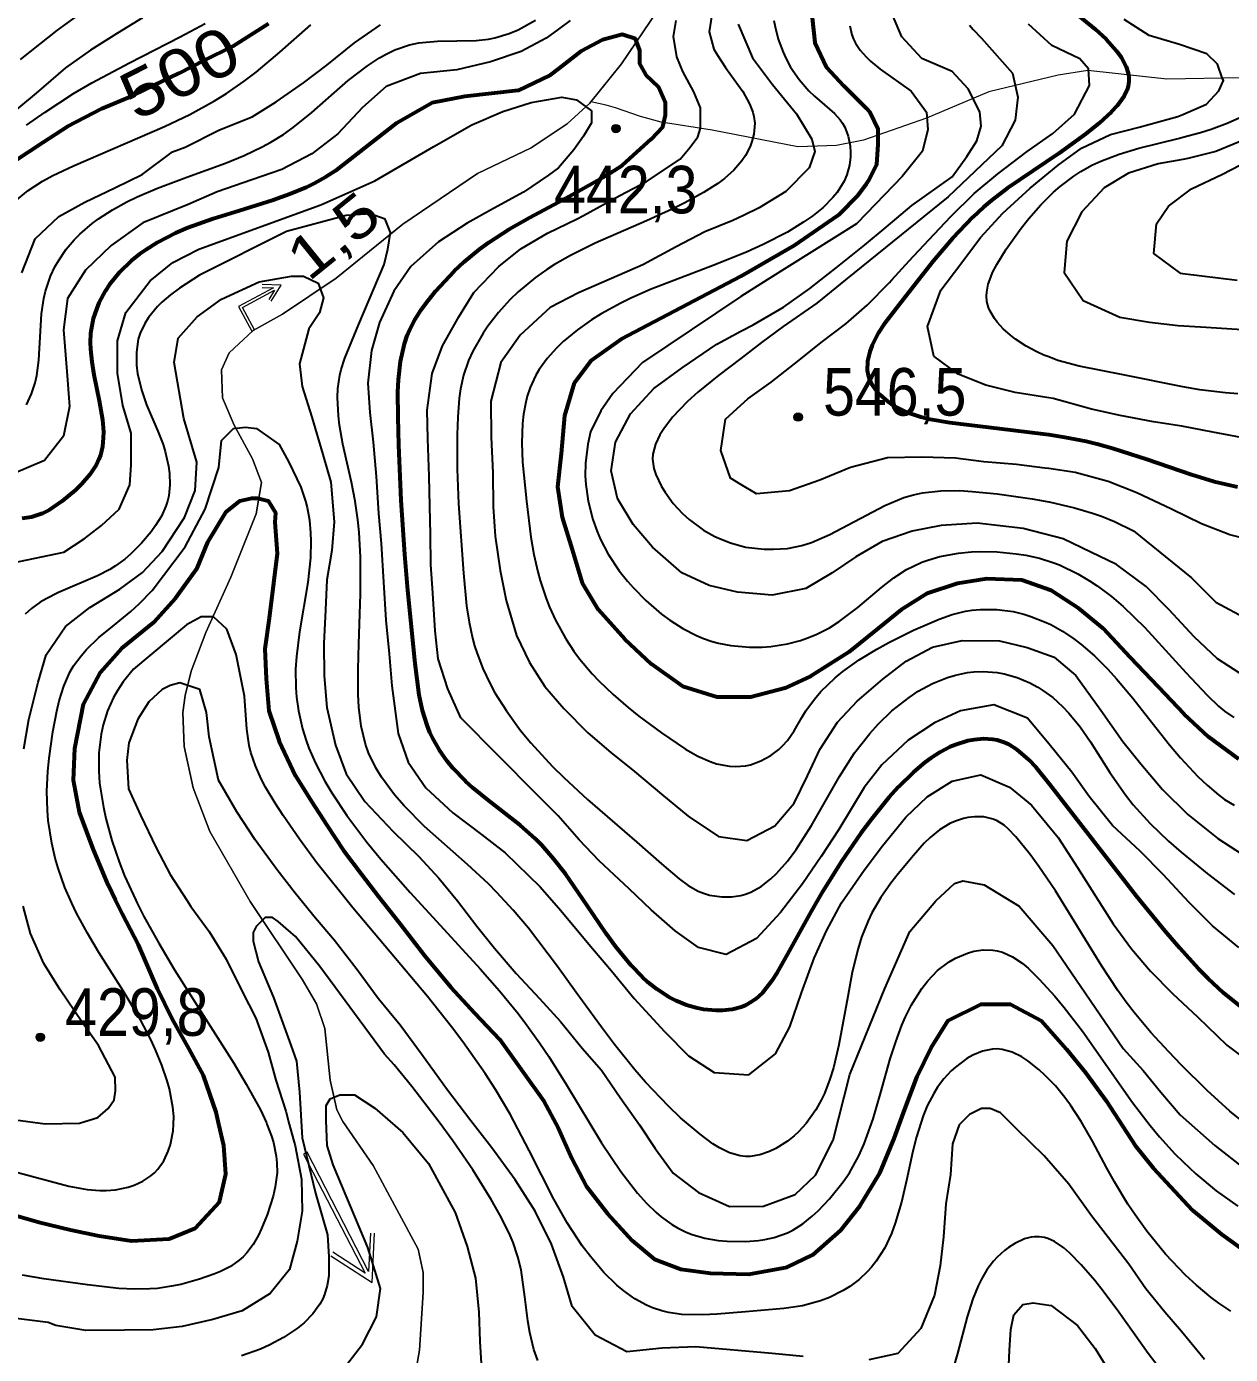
# Model space of a CAD drawing. Header units: metres. Extents: x 545098 to 555652, y 1854398 to 1862642.
# Drawn here: x 551041.6 to 551471.7, y 1858474.4 to 1858948.8 of the extents above; entities that cross this region are included whole.
import ezdxf
from ezdxf.enums import TextEntityAlignment as Align

# ---------------------------------------------------------------- set-up
doc = ezdxf.new("R2010")
doc.units = ezdxf.units.M
doc.header["$LTSCALE"] = 6.8
for name, color, linetype, lineweight in [('1', 7, 'Continuous', 25), ('2', 7, 'Continuous', 53), ('34', 7, 'Continuous', 13), ('35', 7, 'Continuous', 13), ('5', 7, 'Continuous', 13), ('51', 7, 'Continuous', 13)]:
    doc.layers.add(name, color=color, linetype=linetype, lineweight=lineweight)
doc.layers.add('4', color=7, linetype='Continuous')

msp = doc.modelspace()

# ---------------------------------------------------------------- hatches: boundary and pattern name
at = {"layer": '5'}
for points in [[(551253.64, 1858912.35, 1), (551250.64, 1858912.35, 1)], [(551318.76, 1858809.29, 1), (551315.76, 1858809.29, 1)], [(551047.98, 1858587.69, 1), (551044.98, 1858587.69, 1)]]:
    msp.add_hatch(color=256, dxfattribs=at).paths.add_polyline_path(points)

# ---------------------------------------------------------------- linework, layer by layer
at = {"layer": '1'}
for points in [[(551039.42, 1858937.03), (551052.61, 1858947.55), (551061.66, 1858954.12)], [(551337.81, 1858759.32), (551329.37, 1858753.66), (551319.97, 1858747.99), (551308.01, 1858745.66), (551295.63, 1858746.71), (551285.44, 1858749.11), (551275.75, 1858753.62), (551265.16, 1858762.84), (551258.26, 1858770.91), (551252.7, 1858780.22), (551250.42, 1858790.04), (551251.95, 1858800.33), (551257.36, 1858810.46), (551265.71, 1858819.44), (551275.76, 1858826.91), (551288.26, 1858835.33), (551296.76, 1858839.92), (551301.16, 1858842.29), (551311.99, 1858848.56), (551321.38, 1858855.2), (551325.31, 1858858.29), (551330.79, 1858862.59), (551340.96, 1858870.72), (551348.66, 1858877.15), (551357.92, 1858884.85), (551372.31, 1858895.09), (551377.47, 1858902.32), (551381.08, 1858908), (551382.63, 1858913.16), (551382.11, 1858918.33), (551377.98, 1858926.59), (551372.31, 1858932.79), (551361.47, 1858937.43), (551354.24, 1858945.18), (551351.15, 1858952.41)], [(551286.36, 1858952.97), (551285.41, 1858946.94), (551287.18, 1858940.78), (551288.4, 1858938.53), (551291.29, 1858934.16), (551297.46, 1858925.6), (551299.93, 1858921.22), (551301.07, 1858918.2), (551301.45, 1858916.65), (551301.72, 1858914.26), (551301.71, 1858912.97), (551301.39, 1858910.34), (551300.7, 1858907.71), (551300.06, 1858906), (551298.41, 1858902.74), (551297.16, 1858900.85), (551294.26, 1858897.46), (551290.92, 1858894.48), (551288.51, 1858892.69), (551283.41, 1858889.46), (551276.75, 1858885.81), (551272.23, 1858883.58), (551267.3, 1858881.35)], [(551083.04, 1858951.91), (551074.04, 1858946.5), (551064.47, 1858940.38), (551055.48, 1858934), (551044.99, 1858924.97), (551034.56, 1858916.27)], [(551037.49, 1858886.44), (551042.17, 1858890.29), (551047.32, 1858893.59), (551050.94, 1858895.55), (551058.41, 1858899.1), (551090.92, 1858913.05), (551099.94, 1858917.39), (551108.75, 1858922.23), (551113.06, 1858924.89), (551119.39, 1858929.26), (551123.68, 1858932.57), (551132.08, 1858939.68), (551143.14, 1858949.4)], [(551039.88, 1858860.83), (551044.61, 1858873.02), (551053.1, 1858880.94), (551062.46, 1858886.07), (551073.12, 1858891.15), (551082.84, 1858896), (551093.67, 1858904), (551098.29, 1858905.75), (551110.54, 1858911.88), (551122.22, 1858916.54), (551130.8, 1858921.89), (551140.5, 1858928.68), (551148.86, 1858934.97), (551158.73, 1858942.96), (551168.03, 1858949.48)], [(551041.53, 1858913.54), (551048.18, 1858918.26), (551058.41, 1858924.85), (551064.93, 1858928.64), (551078.32, 1858935.79), (551096.43, 1858945.09), (551105.38, 1858949.95)], [(551041.54, 1858813.61), (551043.41, 1858817.58), (551044.64, 1858821.51), (551045.23, 1858824.18), (551045.96, 1858829.61), (551046.95, 1858846.16), (551047.72, 1858851.59), (551048.33, 1858854.26), (551050.14, 1858859.57), (551051.74, 1858862.96), (551052.96, 1858865.14), (551055.76, 1858869.26), (551058.56, 1858872.59), (551060.58, 1858874.65), (551064.97, 1858878.43), (551067.32, 1858880.16), (551072.26, 1858883.34), (551077.47, 1858886.19), (551081.06, 1858887.92), (551088.41, 1858891.08), (551098.85, 1858895), (551112.63, 1858900.03), (551119.31, 1858902.76), (551125.76, 1858905.81), (551128.89, 1858907.5), (551133.41, 1858910.28), (551136.86, 1858912.72), (551143.48, 1858918.08), (551156.5, 1858929.49), (551163.41, 1858934.83), (551167.64, 1858937.59), (551169.82, 1858938.83), (551173.19, 1858940.47), (551178.41, 1858942.29), (551181.7, 1858942.97), (551188.43, 1858943.55), (551202.16, 1858943.84), (551206.68, 1858944.33), (551208.91, 1858944.76), (551213.97, 1858946.29), (551217.24, 1858947.67), (551223.41, 1858951.04)], [(551474.72, 1858619.72), (551465.28, 1858627.47), (551456.81, 1858636), (551447.77, 1858645.74), (551439.42, 1858654.16), (551429.58, 1858663.38), (551421.21, 1858673.74), (551414.98, 1858682.43), (551407.38, 1858691.81), (551399.18, 1858701.65), (551387.21, 1858706.41), (551375.22, 1858704.29), (551365.96, 1858700.03), (551356.52, 1858693.82), (551347.18, 1858685.04), (551340.86, 1858676.95), (551331.76, 1858661.86), (551325.42, 1858652.27), (551318.77, 1858642.53), (551310.91, 1858632.21), (551302.37, 1858622.99), (551291.58, 1858617.26), (551281.7, 1858619.8), (551273.34, 1858625.76), (551264.79, 1858633.2), (551256.88, 1858640.71), (551246.19, 1858650.78), (551239.03, 1858658.28), (551231.53, 1858666.82), (551223.69, 1858674.66), (551196.69, 1858701.86), (551192.1, 1858712.15), (551188.62, 1858722.9), (551187.61, 1858732.87), (551186.69, 1858746.41), (551186.08, 1858756.65), (551185.95, 1858767.27), (551185.67, 1858777.45), (551185.42, 1858788.16), (551184.96, 1858801.54), (551184.67, 1858811.71), (551186.49, 1858824.83), (551190.21, 1858834.75), (551196.03, 1858845.14), (551201.41, 1858853.75), (551210.37, 1858863.02), (551218.19, 1858869.36), (551227.71, 1858874.94), (551238.25, 1858880.11), (551240.53, 1858881.35), (551253.56, 1858888.44), (551263.04, 1858893.48), (551275.14, 1858901.4), (551278.68, 1858905.73), (551281.44, 1858909.41), (551282.34, 1858912.49), (551282.34, 1858919.71), (551279.94, 1858925.48), (551276.09, 1858932.69), (551273.93, 1858938), (551272.73, 1858945.2), (551273.69, 1858950.97)], [(551235.76, 1858950.94), (551231.64, 1858947.9), (551227.19, 1858944.62), (551218.32, 1858939.87), (551207.39, 1858936.16), (551195.26, 1858933.38)], [(551335.68, 1858949.05), (551336.46, 1858945.8), (551337.06, 1858944.26), (551337.74, 1858942.89), (551339.46, 1858940.33), (551341.56, 1858937.95), (551341.64, 1858937.87), (551343.14, 1858936.46), (551346.59, 1858933.64), (551357.59, 1858925.73), (551363.1, 1858918.26), (551363.58, 1858912.01), (551361.65, 1858904.31), (551354.44, 1858895.18), (551341.64, 1858881.99), (551338.1, 1858878.34), (551306.18, 1858858.29), (551296.76, 1858852.37), (551261.66, 1858828.8), (551251.09, 1858817.73), (551246.76, 1858811.48), (551243.07, 1858803.96), (551242.06, 1858799.56), (551241.27, 1858792.81)], [(551438.25, 1858782.25), (551427.99, 1858786.25), (551416.21, 1858789.52), (551406.76, 1858790.88), (551405.39, 1858791.08), (551395.26, 1858792.3), (551383.65, 1858793.34), (551373.52, 1858794.56), (551361.44, 1858795.01), (551349.14, 1858794.67), (551335.93, 1858791.22), (551324.99, 1858786.76), (551314.19, 1858782.96), (551302.41, 1858781.84), (551296.76, 1858785.21), (551293.03, 1858787.44), (551289.66, 1858797.33), (551291.3, 1858808.48), (551296.76, 1858813.48), (551299.3, 1858815.8), (551307.59, 1858821.76), (551317.56, 1858829.64), (551325.49, 1858835.88), (551334.33, 1858842.55), (551341.87, 1858849.27), (551349.9, 1858857.35), (551350.75, 1858858.29), (551356.89, 1858865.08), (551363.9, 1858872.6), (551371.78, 1858880.97), (551380.11, 1858889.19), (551388.59, 1858896.14), (551399.08, 1858904.19), (551408.28, 1858910.59), (551416.01, 1858917.55), (551421.3, 1858927.75), (551421.01, 1858933.74), (551417.87, 1858937.31), (551407.84, 1858942.09), (551399.6, 1858949.66)], [(551295.87, 1858949.64), (551300.92, 1858937.58)], [(551308.62, 1858951.02), (551309.01, 1858948.75), (551310.16, 1858944.26), (551311.85, 1858939.67), (551312.85, 1858937.47), (551314.56, 1858934.29), (551317.57, 1858929.84), (551321.11, 1858925.79), (551323.07, 1858923.92), (551330.21, 1858917.8), (551332.25, 1858915.51), (551333.13, 1858914.26), (551333.95, 1858912.8), (551335.17, 1858909.6), (551335.84, 1858906.19), (551335.99, 1858903.85)], [(551479.28, 1858801.26), (551465.43, 1858803.85), (551454.33, 1858806.02), (551444.26, 1858807.57), (551432.28, 1858809.85), (551422.02, 1858812.13), (551408.35, 1858815.92), (551406.76, 1858816.18), (551394.77, 1858818.11), (551384.36, 1858820.7), (551374.43, 1858824.63), (551365.69, 1858831.06), (551363.43, 1858841.62), (551368.26, 1858854.67), (551375.37, 1858864.03), (551382.37, 1858873.48), (551390.43, 1858882.09), (551400.16, 1858891.12), (551410.2, 1858899.34), (551418.49, 1858905.3), (551428.83, 1858910.22), (551439.13, 1858912.88), (551452.94, 1858916.62), (551454.72, 1858917.4), (551463.12, 1858921.1), (551467.55, 1858925.8), (551469.16, 1858929.57), (551468.81, 1858930.16), (551467.02, 1858935.32), (551463.31, 1858939.03), (551453.53, 1858942.35), (551442.71, 1858945.63), (551433.75, 1858951.29)], [(551378.49, 1858949.34), (551379.8, 1858947.7), (551382.73, 1858944.69), (551393.86, 1858932.21), (551395.78, 1858923.55), (551394.82, 1858915.38), (551390.02, 1858906.24), (551370.79, 1858887.96)], [(551195.26, 1858933.38), (551182.32, 1858932), (551170.1, 1858927.38), (551161.57, 1858919.88), (551152.85, 1858910.42), (551143.51, 1858903.36), (551132.81, 1858897.75), (551122.08, 1858894.06), (551109.72, 1858889.74), (551099.31, 1858885.24), (551083.14, 1858878.73), (551071.78, 1858870.56), (551062.65, 1858861.81), (551056.27, 1858851.67), (551054.75, 1858840.42), (551055.95, 1858825.52), (551056.94, 1858813.07), (551054.81, 1858802.49), (551048.03, 1858793.81), (551036.8, 1858788.99)], [(551300.92, 1858937.58), (551308.1, 1858928.15), (551316.71, 1858917.6), (551322.11, 1858908.6), (551323.2, 1858904.12), (551321.22, 1858898.38), (551312.82, 1858889.83), (551303.32, 1858884.04), (551297.68, 1858881.35), (551293.88, 1858879.54), (551283.97, 1858875.42), (551273.66, 1858870.07), (551261.77, 1858863.66), (551250.55, 1858858.84), (551238.83, 1858853.63), (551228.62, 1858848.4), (551217.9, 1858838.59), (551211.04, 1858828.82), (551207.48, 1858814.95), (551207.57, 1858802.07), (551208.16, 1858789.35), (551208.26, 1858777.22), (551209.02, 1858766.68), (551210.75, 1858754.42), (551212.92, 1858743.73), (551216.6, 1858731.29), (551221.24, 1858721.54), (551226.81, 1858712.98), (551233.48, 1858705.1), (551242.06, 1858696.49), (551250.34, 1858689.45), (551258.81, 1858682.64), (551268.4, 1858674.58), (551277.97, 1858666.73), (551288.75, 1858659.47), (551298.92, 1858658.03), (551308.92, 1858663.24), (551315.77, 1858671.28), (551320.58, 1858681.12), (551325.01, 1858690.48), (551331.33, 1858700.28), (551338.35, 1858707.81), (551347.5, 1858715.6), (551355.83, 1858722.1), (551365.22, 1858727.02), (551375.89, 1858729.41), (551389.22, 1858729.33), (551399.07, 1858727), (551408.75, 1858723.46), (551416.44, 1858716.89), (551425.37, 1858704.55), (551433.3, 1858693.39), (551439.66, 1858685.36), (551447.45, 1858676.22), (551456.51, 1858667.23), (551467.24, 1858658.66), (551476, 1858652.97)], [(551166, 1858893.72), (551187.08, 1858905.95), (551200.63, 1858913.74), (551211.76, 1858918.44), (551221.9, 1858921.63), (551232.83, 1858923.56), (551238.12, 1858922.59), (551243.4, 1858918.74), (551243.4, 1858914.42), (551240.52, 1858909.61), (551237.15, 1858904.8), (551231.64, 1858898.27), (551228.06, 1858895.67), (551219.08, 1858889.58), (551208.4, 1858883.75), (551198.95, 1858878.5), (551188.8, 1858871.88), (551178.82, 1858863.02), (551172.8, 1858854.32), (551167.64, 1858843.05), (551164.79, 1858833.03), (551163.53, 1858821.37), (551164.18, 1858810.92), (551165.48, 1858800.33), (551166.45, 1858788.1), (551167.34, 1858774.77), (551168.22, 1858764.13), (551169.07, 1858750.27), (551169.98, 1858736.73), (551171.14, 1858724.73), (551172.12, 1858713.25), (551174.33, 1858696.21), (551177.96, 1858685.92), (551184.24, 1858676.8), (551193.94, 1858667.89), (551204.14, 1858660.12), (551212.58, 1858653.53), (551225.14, 1858641.43), (551232.52, 1858632.99), (551242.48, 1858621), (551250.54, 1858611.46), (551258.64, 1858601.5), (551269.55, 1858589.73), (551278.13, 1858581.11), (551287.25, 1858575.14), (551299.6, 1858574.3), (551309.22, 1858581.72), (551314.27, 1858591.37), (551318.46, 1858603.6), (551322.95, 1858615.97), (551327.33, 1858625.75), (551332.78, 1858635.67), (551340.79, 1858647.4), (551347.35, 1858656.05), (551355.76, 1858666.33), (551363.35, 1858673.61), (551372.33, 1858679.23), (551382.48, 1858681.44), (551392.81, 1858677.02), (551400.59, 1858670.56), (551410.17, 1858659.06), (551417.08, 1858648.31), (551423.61, 1858638.04), (551429.76, 1858628.27), (551436.35, 1858619.3), (551443.13, 1858611.32), (551451, 1858603.27), (551460.1, 1858594.82), (551470.35, 1858584.91), (551483.14, 1858575.31)], [(551474.34, 1858817.63), (551469.88, 1858817.88), (551460.8, 1858818.99), (551454.68, 1858820.05), (551433.41, 1858824.38), (551417.66, 1858827.43), (551410.01, 1858829.55), (551406.76, 1858830.78), (551404.98, 1858831.45), (551402.49, 1858832.6), (551398.76, 1858834.61), (551394.93, 1858837.11), (551393.1, 1858838.5), (551390.55, 1858840.76), (551388.32, 1858843.18), (551387.36, 1858844.45), (551385.82, 1858847.1), (551385.26, 1858848.47), (551384.72, 1858850.57), (551384.57, 1858852.59), (551384.64, 1858853.95), (551385.17, 1858856.72), (551385.76, 1858858.29), (551386.74, 1858860.93), (551388.18, 1858863.74), (551391.6, 1858869.26), (551396.9, 1858876.74), (551399.68, 1858880.23), (551403.99, 1858885.15), (551408.52, 1858889.61), (551410.86, 1858891.67), (551415.73, 1858895.39), (551418.26, 1858897.05), (551422.18, 1858899.26), (551425.37, 1858900.77), (551432, 1858903.27), (551438.94, 1858905.3), (551453.49, 1858908.89), (551454.72, 1858909.23), (551460.99, 1858910.95), (551464.77, 1858912.15), (551470.47, 1858914.26), (551475.07, 1858916.31)], [(551478.65, 1858909.16), (551466.5, 1858904.12), (551456.51, 1858901.61), (551454.72, 1858901.3), (551445.89, 1858899.76), (551435.25, 1858896.41), (551426.56, 1858891.15)], [(551474.13, 1858858.12), (551454.72, 1858860.44), (551453.94, 1858860.53), (551444.32, 1858867.74), (551445.28, 1858878.32), (551449.61, 1858884.58), (551457.78, 1858890.83), (551468.84, 1858896.12), (551493.41, 1858908.84)], [(551335.99, 1858903.85), (551335.95, 1858902.3), (551335.58, 1858899.26), (551334.61, 1858895.8), (551333.66, 1858893.62), (551331.16, 1858889.57), (551329.64, 1858887.68), (551326.15, 1858884.16), (551322.66, 1858881.35), (551322.18, 1858880.96), (551319.34, 1858878.99), (551313.41, 1858875.39), (551304.78, 1858870.93), (551299, 1858868.3), (551287.45, 1858863.63), (551264.75, 1858854.94), (551257.44, 1858851.73), (551253.85, 1858849.99), (551246.84, 1858846.14), (551243.42, 1858843.99), (551238.41, 1858840.46), (551233.3, 1858836.23), (551230.9, 1858833.93), (551227.6, 1858830.26), (551224.74, 1858826.33), (551223.52, 1858824.26), (551221.49, 1858819.82), (551220.47, 1858816.73), (551219.93, 1858814.61), (551219.13, 1858810.27), (551218.76, 1858806.94), (551218.51, 1858800.12), (551218.78, 1858793.16), (551220.15, 1858779.26), (551221.78, 1858766.4), (551222.84, 1858760.14), (551224.2, 1858753.95), (551225.04, 1858750.88), (551227.18, 1858744.46), (551228.43, 1858741.31), (551230.54, 1858736.67), (551234.2, 1858730.04), (551237.09, 1858725.67), (551239.17, 1858722.89), (551243.65, 1858717.58), (551246.04, 1858715.05), (551251.12, 1858710.17), (551256.57, 1858705.49), (551260.38, 1858702.45), (551268.41, 1858696.45), (551276.97, 1858690.64), (551281.39, 1858688.16), (551285.87, 1858686.17), (551288.13, 1858685.42), (551292.69, 1858684.5), (551294.97, 1858684.37), (551298.41, 1858684.66), (551300.28, 1858685.08), (551303.95, 1858686.43), (551307.45, 1858688.39), (551310.3, 1858690.56), (551311.62, 1858691.78), (551313.41, 1858693.75), (551315.82, 1858697.15), (551318.61, 1858701.91), (551320.02, 1858704.26), (551323.07, 1858708.54), (551325.36, 1858711.2), (551330.43, 1858716.11), (551333.19, 1858718.38), (551339.07, 1858722.57), (551345.32, 1858726.37), (551349.63, 1858728.73), (551358.41, 1858733.09), (551367.62, 1858737.12), (551372.29, 1858738.73), (551377.04, 1858739.91), (551379.46, 1858740.3), (551382.34, 1858740.58), (551388.19, 1858740.54), (551394.04, 1858739.75), (551397.89, 1858738.84), (551400.41, 1858738.06), (551405.31, 1858736.15), (551407.49, 1858735.11), (551411.7, 1858732.74), (551415.69, 1858730.06), (551418.24, 1858728.12), (551423.09, 1858723.94), (551427.91, 1858719.15), (551430.96, 1858715.81), (551436.79, 1858708.88), (551442.42, 1858701.74), (551449.96, 1858692.22), (551453.87, 1858687.57), (551460.09, 1858680.88), (551463.41, 1858677.71), (551467.47, 1858674.25), (551469.61, 1858672.67), (551472.97, 1858670.57)], [(551036.68, 1858757.18), (551054.95, 1858760.97), (551062.16, 1858765.78), (551068.41, 1858770.59), (551074.67, 1858776.36), (551078.51, 1858785.02), (551078.99, 1858792.24), (551079.01, 1858803.55), (551075.97, 1858813.38), (551074.11, 1858824.97), (551074.09, 1858836.47), (551077.03, 1858846.61), (551085.73, 1858858), (551093.85, 1858864.48), (551103.15, 1858869.28), (551146.77, 1858885.06), (551166, 1858893.72)], [(551426.56, 1858891.15), (551418.59, 1858882.66), (551413.23, 1858872.12), (551412.35, 1858860.96), (551419.06, 1858850.95), (551432.14, 1858844.94), (551442.78, 1858843.13), (551453, 1858842.03), (551463.06, 1858841.44), (551475.94, 1858840.56)], [(551370.79, 1858887.96), (551334.2, 1858858.29), (551323.97, 1858849.99), (551311.93, 1858841.61), (551304.16, 1858835.91), (551296.76, 1858830.24), (551288.96, 1858824.26), (551281.37, 1858818.12), (551277.68, 1858814.8), (551272.4, 1858809.26), (551269.21, 1858805.13), (551267.83, 1858802.94), (551266.23, 1858799.54), (551265.35, 1858796.04), (551265.25, 1858794.26), (551265.71, 1858790.96), (551266.39, 1858788.77), (551268.41, 1858784.53), (551269.69, 1858782.4), (551272.59, 1858778.43), (551275.88, 1858774.85), (551278.26, 1858772.69), (551283.41, 1858768.92), (551287.54, 1858766.6), (551289.7, 1858765.61), (551293.06, 1858764.31), (551298.41, 1858762.81), (551305.16, 1858762.14), (551308.5, 1858762.03), (551313.41, 1858762.33), (551318.6, 1858763.38), (551321.99, 1858764.46), (551328.63, 1858767.3), (551348.25, 1858777.72), (551354.97, 1858780.5), (551358.41, 1858781.53), (551361.63, 1858782.23), (551368.21, 1858782.97), (551374.91, 1858783.01), (551379.41, 1858782.74), (551388.41, 1858781.81), (551400.84, 1858780.1), (551406.76, 1858779.05), (551406.96, 1858779.01), (551416.04, 1858776.89), (551422.45, 1858774.95), (551425.61, 1858773.82), (551430.28, 1858771.93), (551437.07, 1858768.6), (551457.78, 1858751.82), (551466.44, 1858743.16), (551477.97, 1858736.91)], [(551155.73, 1858881.27), (551134.48, 1858875.56), (551103.41, 1858859.93), (551096.27, 1858855.33), (551092.96, 1858852.93), (551089.87, 1858850.29), (551088.41, 1858848.84), (551085.17, 1858844.89), (551083.8, 1858842.72), (551082.19, 1858839.26), (551081.51, 1858837.07), (551080.82, 1858832.52), (551080.88, 1858827.85), (551081.27, 1858824.72), (551082.75, 1858818.6), (551084.5, 1858813.7), (551088.53, 1858804.27), (551090.37, 1858799.47), (551091.16, 1858797), (551092.34, 1858791.76), (551092.68, 1858789.09), (551092.79, 1858785.1), (551092.37, 1858781.17), (551091.94, 1858779.26), (551091.35, 1858777.41), (551089.75, 1858773.85), (551087.69, 1858770.48), (551086.12, 1858768.33), (551082.65, 1858764.26), (551078.74, 1858760.33), (551076.68, 1858758.54), (551073.41, 1858756.11), (551071.31, 1858754.8), (551066.9, 1858752.51), (551053.01, 1858746.6), (551048.56, 1858744.36), (551046.43, 1858743.09), (551043.41, 1858740.94), (551041.09, 1858738.89)], [(551463.41, 1858568.7), (551454.08, 1858577.85), (551449.63, 1858582.43), (551443.24, 1858589.39), (551437.25, 1858596.56), (551434.42, 1858600.26), (551431.41, 1858604.45), (551425.71, 1858613.1), (551409.23, 1858639.95), (551403.27, 1858648.74), (551400.09, 1858653.02), (551394.99, 1858659.26), (551392.28, 1858662.17), (551390.82, 1858663.45), (551388.41, 1858665.02), (551386.9, 1858665.67), (551383.64, 1858666.41), (551380.2, 1858666.48), (551377.88, 1858666.19), (551376.36, 1858665.87), (551373.41, 1858664.93), (551371.41, 1858664.03), (551367.72, 1858661.76), (551364.4, 1858659.01), (551362.33, 1858656.98), (551358.41, 1858652.67), (551352.93, 1858646.13), (551350.35, 1858642.77), (551346.76, 1858637.57), (551343.6, 1858632.11), (551342.22, 1858629.26), (551339.92, 1858623.41), (551338.65, 1858619.35), (551336.59, 1858610.94), (551334.95, 1858602.3), (551331.83, 1858585.02), (551329.83, 1858576.72), (551328.59, 1858572.74), (551326.64, 1858567.65), (551325.5, 1858565.21), (551323.57, 1858561.7), (551320.11, 1858556.84), (551317.38, 1858553.89), (551315.87, 1858552.51), (551313.41, 1858550.56), (551309.26, 1858547.96), (551307.04, 1858546.9), (551303.61, 1858545.71), (551300.14, 1858545.13), (551298.41, 1858545.1), (551296.49, 1858545.31), (551292.74, 1858546.39), (551289.11, 1858548.18), (551286.75, 1858549.66), (551282.2, 1858553.04), (551275.26, 1858558.94), (551270.91, 1858563.05), (551262.76, 1858571.61), (551258.93, 1858576.04), (551251.64, 1858585.12), (551247, 1858591.28), (551237.98, 1858603.73), (551231.28, 1858613.02), (551220.9, 1858626.61), (551215.41, 1858633.14), (551209.63, 1858639.42), (551206.61, 1858642.46), (551199.11, 1858649.38), (551183.71, 1858663.03), (551176.45, 1858670.35), (551173.06, 1858674.26), (551168.36, 1858680.62), (551166.33, 1858683.98), (551163.81, 1858689.26), (551162.7, 1858692.4), (551161.14, 1858698.89), (551160.31, 1858705.59), (551160.06, 1858710.13), (551160.04, 1858719.26), (551160.3, 1858728.25), (551160.93, 1858746.01), (551160.94, 1858759.26), (551160.44, 1858768.11), (551160, 1858772.56), (551159.02, 1858779.26), (551157.66, 1858786.05), (551154.62, 1858799.64), (551153.41, 1858806.36), (551152.98, 1858809.69), (551152.65, 1858816.26), (551152.79, 1858819.49), (551153.49, 1858824.26), (551153.99, 1858826.29), (551155.29, 1858830.33), (551160.32, 1858842.47), (551169.36, 1858863.82), (551170.63, 1858869.21), (551171.58, 1858875.24), (551169.68, 1858880), (551164.29, 1858881.9), (551155.73, 1858881.27)], [(551267.3, 1858881.35), (551263.06, 1858879.43), (551244.75, 1858871.43), (551235.9, 1858867.02), (551230.21, 1858863.75), (551227.44, 1858861.98), (551223.41, 1858859.14), (551217.19, 1858853.98), (551214.27, 1858851.16), (551210.15, 1858846.64), (551206.39, 1858841.8), (551204.67, 1858839.26), (551200.97, 1858832.83), (551199.45, 1858829.47), (551197.68, 1858824.26), (551196.64, 1858819.34), (551196.2, 1858816), (551195.71, 1858809.26), (551195.48, 1858803.04), (551195.46, 1858790.63), (551195.9, 1858778.26), (551197.64, 1858753.48), (551198.79, 1858741.79), (551199.66, 1858736), (551200.87, 1858730.3), (551201.64, 1858727.49), (551202.52, 1858724.76), (551204.61, 1858719.39), (551207.09, 1858714.18), (551208.94, 1858710.79), (551213.02, 1858704.26), (551218.1, 1858697.31), (551221.72, 1858692.89), (551229.45, 1858684.48), (551233.51, 1858680.45), (551241.96, 1858672.64), (551259.57, 1858657.41), (551268.41, 1858649.68), (551274.69, 1858644.26), (551278, 1858641.88), (551281.53, 1858639.93), (551283.41, 1858639.16), (551285.56, 1858638.51), (551290.04, 1858637.82), (551293.46, 1858637.85), (551296.8, 1858638.36), (551298.41, 1858638.81), (551300.39, 1858639.56), (551304.08, 1858641.61), (551307.46, 1858644.24), (551309.56, 1858646.24), (551313.41, 1858650.62), (551316.52, 1858654.74), (551322.04, 1858663.31), (551332, 1858680.82), (551337.41, 1858689.26), (551342.88, 1858696.27), (551345.89, 1858699.59), (551350.75, 1858704.26), (551356.87, 1858709.13), (551360.13, 1858711.29), (551365.25, 1858714.09), (551370.63, 1858716.27), (551373.41, 1858717.09), (551377.8, 1858717.97), (551380.02, 1858718.22), (551383.38, 1858718.36), (551388.41, 1858717.99), (551390.81, 1858717.56), (551395.5, 1858716.22), (551400.01, 1858714.3), (551402.87, 1858712.75), (551404.71, 1858711.59), (551408.19, 1858709.04), (551411.75, 1858705.83), (551413.94, 1858703.52), (551417.97, 1858698.56), (551421.65, 1858693.28), (551428.64, 1858682.3), (551434.16, 1858674.26), (551436.97, 1858670.71), (551443.05, 1858664.01), (551449.6, 1858657.77), (551454.14, 1858653.81), (551463.41, 1858646.22), (551473.18, 1858638.71)], [(551064.22, 1858741.22), (551074.91, 1858747.8), (551082.99, 1858753.74), (551090.02, 1858761.27), (551097.97, 1858773.43), (551101.84, 1858783.04), (551102.43, 1858793.11), (551097.81, 1858808.76), (551094.37, 1858828.79), (551095.81, 1858837.45), (551102.54, 1858845.14), (551111.2, 1858851.4), (551124.66, 1858857.65), (551136.19, 1858859.57), (551140.52, 1858859.57), (551145.81, 1858857.17), (551147.73, 1858851.88), (551146.29, 1858846.58), (551142.44, 1858840.81), (551139.08, 1858828.31), (551140.04, 1858820.2), (551143.54, 1858809.24), (551147.44, 1858795.86), (551150.27, 1858785.99), (551151.47, 1858771.85), (551150.7, 1858761.55), (551148.87, 1858751.11), (551148.36, 1858740.41), (551147.8, 1858728.41), (551147.93, 1858716.82), (551148.89, 1858705.55), (551151.95, 1858692.06), (551155.79, 1858681.79), (551162.48, 1858671.97), (551172.62, 1858661.19), (551181.78, 1858652.32), (551188.87, 1858644.49), (551195.56, 1858636.39), (551202.48, 1858627.36), (551208.81, 1858619.54), (551216.48, 1858610.49), (551224.79, 1858601.52), (551232.35, 1858593.32), (551240.07, 1858583.84), (551246.95, 1858575.98), (551253.64, 1858566.17), (551260.54, 1858556.38), (551266.2, 1858547.94), (551272.55, 1858539.16), (551281.68, 1858532.22), (551292.72, 1858527.24), (551304.85, 1858527.34), (551316.16, 1858531.53), (551323.47, 1858538.45), (551329.78, 1858550.94), (551335.67, 1858574.34), (551348.17, 1858605.13), (551357.14, 1858625.45), (551366.44, 1858636.39), (551373.17, 1858642.65), (551376.05, 1858643.61), (551383.75, 1858642.17), (551396.25, 1858634.47), (551408.26, 1858620.52), (551433.42, 1858583.69), (551440.51, 1858575.86), (551446.85, 1858568.04), (551453.76, 1858559.97), (551466.07, 1858549.02), (551474.98, 1858542.06)], [(551072.26, 1858734.48), (551078.8, 1858739.84), (551081.97, 1858742.67), (551086.41, 1858747.28), (551098.22, 1858762.89), (551105.43, 1858776.36), (551110.24, 1858791.27), (551111.2, 1858800.89), (551115.53, 1858805.22), (551119.85, 1858805.7), (551123.7, 1858805.22), (551131.87, 1858799.44), (551135.24, 1858793.19), (551139.53, 1858784.22), (551141.23, 1858779.26), (551141.8, 1858776.98), (551142.63, 1858772.45), (551143.07, 1858767.94), (551143.18, 1858764.96), (551143.01, 1858759.01), (551142.04, 1858750.16), (551139.11, 1858732.54), (551138, 1858723.7), (551137.72, 1858719.26), (551137.78, 1858712.57), (551138.03, 1858709.23), (551138.72, 1858704.26), (551140.18, 1858697.88), (551141.48, 1858693.71), (551142.48, 1858690.97), (551144.77, 1858685.61), (551148.13, 1858679.14), (551150.61, 1858674.97), (551156.03, 1858666.88), (551163.18, 1858657.42), (551168.2, 1858651.3), (551178.65, 1858639.38), (551189.41, 1858627.7), (551203.68, 1858612.16), (551210.57, 1858604.25), (551217.18, 1858596.18), (551220.35, 1858592.05), (551224.89, 1858585.74), (551228.2, 1858580.78), (551234.5, 1858570.64), (551246.99, 1858549.95), (551253.88, 1858539.72), (551259.85, 1858532.01), (551263.1, 1858528.42), (551266.54, 1858525.1), (551268.34, 1858523.58), (551272.13, 1858520.83), (551274.12, 1858519.63), (551277.23, 1858518.08), (551279.41, 1858517.21), (551283.96, 1858515.89), (551288.69, 1858515.07), (551291.91, 1858514.78), (551298.41, 1858514.73), (551303.03, 1858515.1), (551305.3, 1858515.44), (551308.64, 1858516.16), (551313.41, 1858517.84), (551315.3, 1858518.78), (551318.91, 1858521.05), (551322.27, 1858523.73), (551324.4, 1858525.7), (551328.41, 1858529.92), (551333.38, 1858536.05), (551335.57, 1858539.26), (551338.96, 1858545.38), (551340.86, 1858549.64), (551344.04, 1858558.49), (551346.7, 1858567.63), (551350.15, 1858579.96), (551352.1, 1858586.06), (551354.35, 1858592.03), (551355.63, 1858594.96), (551357.78, 1858599.26), (551361.43, 1858605.11), (551363.54, 1858607.83), (551367.09, 1858611.54), (551371.17, 1858614.66), (551373.41, 1858615.97), (551377.72, 1858617.77), (551379.98, 1858618.39), (551383.4, 1858618.91), (551386.77, 1858618.86), (551388.41, 1858618.61), (551390.3, 1858618.09), (551393.89, 1858616.46), (551397.25, 1858614.18), (551399.38, 1858612.39), (551403.41, 1858608.46), (551408.91, 1858602.41), (551412.35, 1858598.27), (551418.8, 1858589.85), (551436.76, 1858564.32), (551443.01, 1858556.13), (551446.31, 1858552.16), (551451.87, 1858546.06)], [(551241.27, 1858792.81), (551241.22, 1858788.27), (551241.39, 1858785.24), (551242.21, 1858779.26), (551243.88, 1858772.63), (551245.41, 1858768.35), (551246.6, 1858765.58), (551249.39, 1858760.24), (551253.32, 1858754.32), (551256.27, 1858750.6), (551258.38, 1858748.22), (551262.86, 1858743.7), (551268.44, 1858738.88), (551271.38, 1858736.68), (551276.01, 1858733.71), (551280.88, 1858731.22), (551283.41, 1858730.18), (551286.58, 1858729.11), (551288.75, 1858728.52), (551293.16, 1858727.64), (551299.91, 1858727.03), (551304.44, 1858727.08), (551307.46, 1858727.32), (551313.41, 1858728.28), (551318.05, 1858729.49), (551320.32, 1858730.24), (551323.64, 1858731.57), (551328.41, 1858733.98), (551331.91, 1858736.19), (551338.53, 1858741.24), (551347.07, 1858748.41), (551351.44, 1858751.78), (551356.02, 1858754.76), (551358.41, 1858756.05), (551361.45, 1858757.42), (551363.55, 1858758.2), (551367.87, 1858759.47), (551374.59, 1858760.69), (551379.18, 1858761.1), (551382.26, 1858761.21), (551388.41, 1858761.09), (551395.2, 1858760.44), (551398.54, 1858759.91), (551403.46, 1858758.81), (551408.26, 1858757.34), (551410.61, 1858756.45), (551417.18, 1858753.32), (551421.38, 1858750.82), (551424.08, 1858749.01), (551429.26, 1858745.11), (551433.39, 1858741.59), (551441.11, 1858734.09), (551455.77, 1858718.01), (551463.41, 1858709.88), (551467.45, 1858706), (551469.57, 1858704.21), (551472.91, 1858701.88)], [(551482.75, 1858764.33), (551471.45, 1858767.23), (551461.31, 1858771.14), (551450.68, 1858776.37), (551438.25, 1858782.25)], [(551476.87, 1858716.59), (551467.06, 1858722.91), (551458.68, 1858730.79), (551449.75, 1858740.44), (551441.64, 1858748.69), (551430.99, 1858756.62), (551421.76, 1858760.96), (551411.92, 1858765.77), (551397.6, 1858769.48), (551381.25, 1858771.34), (551368.35, 1858770.5), (551357.96, 1858768.47), (551347.24, 1858764.78), (551337.81, 1858759.32)], [(551040.67, 1858690.72), (551042.39, 1858701.24), (551045.69, 1858714.55), (551048.57, 1858724.36), (551055.49, 1858734.45), (551064.22, 1858741.22)], [(551029.94, 1858541.67), (551043.41, 1858538.1), (551056.64, 1858534.44), (551063.3, 1858533.24), (551067.77, 1858532.91), (551070.02, 1858532.93), (551073.41, 1858533.22), (551077.89, 1858534.16), (551080.07, 1858534.88), (551083.18, 1858536.31), (551085.99, 1858538.16), (551087.26, 1858539.26), (551088.51, 1858540.58), (551090.63, 1858543.59), (551092.24, 1858546.95), (551093.04, 1858549.33), (551094, 1858554.26), (551094.08, 1858556.69), (551094.16, 1858559.34), (551093.87, 1858562.69), (551092.6, 1858569.26), (551091.81, 1858572.13), (551089.92, 1858577.76), (551087.65, 1858583.25), (551085.96, 1858586.84), (551082.24, 1858593.89), (551076.06, 1858604.25), (551067.46, 1858617.97), (551063.32, 1858624.93), (551059.48, 1858632.02), (551057.72, 1858635.64), (551057.26, 1858636.69), (551055.32, 1858641.17), (551052.86, 1858648.12), (551051.84, 1858651.66), (551050.57, 1858657.04), (551049.33, 1858665.17), (551049.05, 1858668.66), (551048.89, 1858675.64), (551049.21, 1858682.65), (551049.66, 1858687.35), (551050.97, 1858696.82), (551052.36, 1858704.24), (551053.24, 1858707.88), (551054.9, 1858713.15), (551057.08, 1858718.09), (551058.41, 1858720.39), (551061.05, 1858724.02), (551063.05, 1858726.27), (551067.47, 1858730.48), (551072.26, 1858734.48)], [(551158.13, 1858633.98), (551145.21, 1858650.14), (551139.07, 1858658.44), (551133.23, 1858666.94), (551130.44, 1858671.28), (551127, 1858677.06), (551125.43, 1858680.03), (551123.36, 1858684.63), (551121.74, 1858689.46), (551121.14, 1858691.98), (551120.3, 1858697.74), (551119.5, 1858709.6), (551116.49, 1858724.41), (551113.12, 1858733.55), (551108.32, 1858737.88), (551103.99, 1858737.88), (551098.7, 1858734.99), (551079.76, 1858719.26), (551076.06, 1858714.72), (551073.92, 1858711.4), (551072.65, 1858709.09), (551070.51, 1858704.26), (551068.96, 1858699.36), (551068.22, 1858696.03), (551067.4, 1858689.26), (551067.37, 1858682.75), (551067.7, 1858678.42), (551069.02, 1858669.87), (551069.89, 1858665.87), (551072.02, 1858658.04), (551074.63, 1858650.41), (551076.61, 1858645.42), (551080.6, 1858636.69), (551081.08, 1858635.63), (551083.54, 1858630.81), (551088.82, 1858621.27), (551094.5, 1858611.82), (551106.52, 1858592.89), (551115.64, 1858578.38), (551120.09, 1858570.93), (551125.12, 1858561.76), (551127.28, 1858557.1), (551127.43, 1858556.69), (551129.05, 1858552.4), (551129.76, 1858550.03), (551130.76, 1858545.26), (551131.02, 1858542.87), (551131.07, 1858539.26), (551130.45, 1858534.26), (551129.68, 1858530.93), (551127.52, 1858524.26), (551125.58, 1858519.35), (551124.47, 1858516.99), (551122.56, 1858513.64), (551120.3, 1858510.61), (551119.01, 1858509.26), (551117.58, 1858508), (551114.41, 1858505.82), (551110.91, 1858504.02), (551108.46, 1858502.99), (551103.41, 1858501.24), (551096.75, 1858499.4), (551093.42, 1858498.7), (551088.41, 1858497.97), (551085.66, 1858497.75), (551080.13, 1858497.67), (551074.55, 1858497.96), (551063.35, 1858499.19), (551047.8, 1858501.36), (551040.09, 1858502.63)], [(551318.99, 1858473.63), (551308, 1858474.75), (551280.73, 1858477.09), (551268.65, 1858476.56), (551256.02, 1858475.33), (551244.76, 1858481.25), (551236.51, 1858491.52), (551233.39, 1858501.99), (551229.15, 1858513.72), (551223.29, 1858525.57), (551216.11, 1858536.72), (551207.82, 1858548.17), (551200.29, 1858557.88), (551191.96, 1858568.78), (551182.64, 1858581.61), (551175.03, 1858591.95), (551167.19, 1858601.52), (551159.69, 1858611.77), (551151.63, 1858622.28), (551144.84, 1858630.25), (551137.5, 1858639.23), (551130.99, 1858647.57), (551123.23, 1858658.22), (551116.73, 1858668.27), (551110.19, 1858679.5), (551106.87, 1858695.07), (551105.91, 1858703.72), (551103.51, 1858711.9), (551096.3, 1858714.31), (551092.93, 1858713.34), (551090.05, 1858711.9), (551085.24, 1858707.57), (551081.32, 1858701.35), (551078.15, 1858692.88), (551077.38, 1858686.75), (551077.99, 1858676.5), (551082.28, 1858667.04), (551087.91, 1858655.37), (551092.94, 1858645.89), (551098.82, 1858636.69), (551100.26, 1858634.43), (551106.85, 1858625.47), (551112.9, 1858615.57), (551118.48, 1858604.33), (551123.45, 1858594.52), (551127.95, 1858582.39), (551130.69, 1858572.41), (551134.21, 1858561.24), (551135.44, 1858556.69), (551137.56, 1858548.86), (551139.78, 1858536.99), (551140.01, 1858525.52), (551138.32, 1858514.78), (551135.47, 1858504.76), (551128.58, 1858496.17), (551118.59, 1858490), (551108.12, 1858486.88), (551097.15, 1858484.35), (551086.87, 1858483.19), (551076.57, 1858483), (551062.72, 1858482.9), (551052.07, 1858484.71), (551049.26, 1858485.76), (551032.22, 1858487.96)], [(551037.65, 1858558.16), (551048.25, 1858556.78), (551060.47, 1858556.99), (551067.04, 1858559.03), (551070.74, 1858562.21), (551072.86, 1858565.38), (551073.39, 1858568.56), (551073.28, 1858573.4), (551067.26, 1858584.8), (551061.39, 1858593.22), (551053.64, 1858604.62), (551047.76, 1858614), (551042.99, 1858624.8), (551040.4, 1858634.48)], [(551193.9, 1858550.68), (551189.03, 1858557.34), (551179.25, 1858570.09), (551172.98, 1858577.82), (551169.51, 1858581.65), (551146.31, 1858612.99), (551137.64, 1858623.72), (551135.98, 1858625.16), (551131.46, 1858629.09), (551129.43, 1858630.45), (551126.79, 1858630.45), (551123.62, 1858627.28), (551122.56, 1858625.16), (551122.56, 1858621.99), (551124.44, 1858614.64), (551129.81, 1858601.84), (551135.98, 1858584.86), (551138.06, 1858579.14), (551139.05, 1858568.09), (551140.01, 1858551.74), (551144.82, 1858532.02), (551149.15, 1858517.11), (551149.61, 1858509.26), (551149.56, 1858502.4), (551149.02, 1858499.03), (551148.06, 1858495.8), (551147.42, 1858494.26), (551146.41, 1858492.34), (551143.85, 1858488.81), (551140.73, 1858485.65), (551138.41, 1858483.74), (551133.41, 1858480.39), (551128.54, 1858477.78), (551125.22, 1858476.3), (551118.41, 1858473.89)], [(551471.81, 1858489.85), (551467.57, 1858492.69), (551464.82, 1858494.73), (551459.51, 1858499.1), (551455.69, 1858502.63), (551448.46, 1858510.24), (551441.8, 1858518.45), (551437.69, 1858524.19), (551435.09, 1858528.1), (551430.25, 1858536.09), (551427.58, 1858540.9), (551422.42, 1858550.51), (551418.41, 1858557.54), (551414.61, 1858563.38), (551412.54, 1858566.21), (551409.17, 1858570.29), (551405.44, 1858574.17), (551403.41, 1858576.03), (551399.3, 1858579.28), (551397.12, 1858580.69), (551393.72, 1858582.37), (551390.2, 1858583.35), (551388.41, 1858583.53), (551386.64, 1858583.47), (551383.12, 1858582.74), (551379.68, 1858581.32), (551377.48, 1858580.07), (551373.41, 1858577.03), (551371.96, 1858575.69), (551369.34, 1858572.85), (551367.06, 1858569.8), (551365.72, 1858567.65), (551363.39, 1858563.14), (551361.93, 1858559.58), (551359.54, 1858552.14), (551358.24, 1858546.99), (551355.94, 1858536.54), (551354.14, 1858528.76), (551351.94, 1858521.23), (551350.6, 1858517.63), (551348.18, 1858512.48), (551345.18, 1858507.71), (551343.41, 1858505.49), (551342.03, 1858503.98), (551339.01, 1858501.16), (551335.68, 1858498.65), (551333.34, 1858497.16), (551328.41, 1858494.67), (551325.27, 1858493.47), (551318.81, 1858491.76), (551312.15, 1858490.72), (551298.41, 1858489.55), (551288.22, 1858488.73), (551283.16, 1858488.49), (551275.73, 1858488.68), (551270.93, 1858489.35), (551268.59, 1858489.89), (551265.17, 1858491.01), (551263.03, 1858491.94), (551258.9, 1858494.24), (551254.99, 1858497.04), (551252.5, 1858499.13), (551247.85, 1858503.69), (551243.03, 1858509.3), (551240.09, 1858513.2), (551234.75, 1858521.35), (551229.95, 1858529.83), (551221.13, 1858547.25), (551214.36, 1858560.2), (551209.12, 1858569.05), (551205.39, 1858574.79), (551197.49, 1858586), (551193.35, 1858591.47), (551184.78, 1858602.24), (551158.13, 1858633.98)], [(551475.73, 1858557.88), (551471.49, 1858561.27), (551463.41, 1858568.7)], [(551153.58, 1858467.66), (551161.66, 1858478), (551166.58, 1858487.74), (551168.02, 1858497.92), (551163.53, 1858512.52), (551151.11, 1858542.1), (551149, 1858548.98), (551148.67, 1858557.99), (551148.67, 1858563.28), (551150.11, 1858565.69), (551153.48, 1858567.13), (551158.76, 1858567.13), (551165.97, 1858562.32), (551176.07, 1858553.66), (551185.2, 1858542.6), (551194.76, 1858525.07), (551199.05, 1858512.91), (551201.94, 1858501.66), (551203.13, 1858489.45), (551203.56, 1858478.97), (551204.19, 1858467.17)], [(551462.47, 1858472.6), (551454.16, 1858482.54), (551448.26, 1858489.44), (551441.42, 1858497.84), (551435.4, 1858506.56), (551422.1, 1858523.83), (551413.93, 1858535.19), (551405.16, 1858545.28), (551395.39, 1858554.83), (551389.58, 1858560.67), (551385.88, 1858562.25), (551382.7, 1858562.25), (551378.47, 1858560.14), (551374.77, 1858556.43), (551372.39, 1858549.63), (551371.69, 1858538.69), (551369.98, 1858528.16), (551369.18, 1858516.35), (551367.98, 1858505.99), (551365.94, 1858495.53), (551361.06, 1858483.65), (551352.92, 1858474.69), (551342.56, 1858472.45)], [(551224.29, 1858472.19), (551222.86, 1858476.08), (551221.36, 1858482.2), (551220.68, 1858486.42), (551219.64, 1858495), (551218.24, 1858504.61), (551217.14, 1858509.26), (551215.38, 1858514.41), (551213.95, 1858517.74), (551210.67, 1858524.26), (551207.61, 1858529.71), (551201, 1858540.36), (551193.9, 1858550.68)], [(551451.87, 1858546.06), (551454.79, 1858543.12), (551459.36, 1858538.86), (551466.61, 1858532.84), (551474.36, 1858527.3)], [(551447.75, 1858467.61), (551442.31, 1858474.67), (551431.8, 1858489.44), (551426.22, 1858496.98), (551423.23, 1858500.74), (551418.41, 1858506.36), (551414.34, 1858510.55), (551412.19, 1858512.42), (551408.81, 1858514.7), (551406.46, 1858515.76), (551405.25, 1858516.11), (551403.41, 1858516.4), (551401.67, 1858516.38), (551400.49, 1858516.23), (551398.13, 1858515.61), (551394.65, 1858514.03), (551392.43, 1858512.61), (551391.02, 1858511.54), (551388.41, 1858509.17), (551387.05, 1858507.68), (551384.67, 1858504.54), (551382.7, 1858501.22), (551381.57, 1858498.93), (551379.68, 1858494.26), (551377.64, 1858487.83), (551374.17, 1858474.64), (551372.11, 1858467.78)], [(551392.23, 1858465.27), (551392.76, 1858475.85), (551393.29, 1858483.26), (551394.34, 1858488.55), (551397.52, 1858492.25), (551401.22, 1858492.78), (551407.66, 1858491.86), (551417.03, 1858484.74), (551423.41, 1858476.5), (551428.68, 1858467.79)]]:
    msp.add_lwpolyline(points, dxfattribs=at)
at = {"layer": '2'}
for points in [[(551334.11, 1858987.53), (551327.4, 1858974.1), (551323.31, 1858961.35), (551322.76, 1858959.64), (551322.24, 1858951.89), (551323.27, 1858943.11), (551327.4, 1858934.34), (551333.6, 1858927.62), (551341.64, 1858919.54)], [(551415.6, 1858954.19), (551423.35, 1858947.82), (551427.31, 1858944.26), (551431.04, 1858940.11), (551432.63, 1858937.89), (551434.45, 1858934.45), (551435.19, 1858932.14), (551435.39, 1858930.98)], [(551037.43, 1858900.83), (551047.57, 1858907.45), (551056.32, 1858913.26), (551068.45, 1858919.48), (551079.28, 1858924.04), (551083.94, 1858926.33), (551096.12, 1858932.13), (551105.11, 1858936.78), (551115.34, 1858941.81), (551127.99, 1858949.92)], [(551271.24, 1858601.92), (551266.75, 1858604.84), (551263.57, 1858607.39), (551261.54, 1858609.25), (551257.65, 1858613.29), (551252.17, 1858620.01), (551248.68, 1858624.81), (551241.87, 1858634.81), (551234.1, 1858646.02), (551230.01, 1858651.34), (551225.68, 1858656.31), (551223.41, 1858658.62), (551217.98, 1858663.45), (551206.6, 1858672.24), (551201.03, 1858676.78), (551198.36, 1858679.2), (551193.93, 1858683.85), (551191.9, 1858686.34), (551189.12, 1858690.27), (551186.74, 1858694.41), (551185.72, 1858696.56), (551184.68, 1858699.15), (551183.04, 1858704.48), (551181.88, 1858709.98), (551180.37, 1858721.22), (551177.76, 1858747.26), (551176.7, 1858760.2), (551175.44, 1858779.63), (551174.59, 1858799.29), (551174.32, 1858809.26), (551174.27, 1858818.18), (551174.44, 1858822.6), (551175.14, 1858829.12), (551176.56, 1858835.42), (551177.61, 1858838.45), (551178.42, 1858840.34), (551180.33, 1858844.02), (551182.56, 1858847.56), (551184.2, 1858849.85), (551187.74, 1858854.26), (551194.4, 1858861.4), (551197.94, 1858864.69), (551203.45, 1858869.26), (551206.89, 1858871.79), (551214, 1858876.42), (551221.36, 1858880.64), (551231.64, 1858886.09), (551236.67, 1858888.76), (551248.52, 1858895.46), (551254.51, 1858899.26), (551264.8, 1858908.55), (551268.92, 1858912.99), (551269.87, 1858917.12), (551269.87, 1858921.56), (551267.34, 1858927.27), (551262.9, 1858931.39), (551260.68, 1858935.52), (551260.68, 1858940.28), (551259.09, 1858944.4), (551254.34, 1858945.99), (551247.36, 1858944.09), (551239.75, 1858939.96), (551231.64, 1858933.7), (551228.65, 1858931.39), (551217.24, 1858926), (551198.22, 1858923.78), (551186.48, 1858921.56), (551173.8, 1858914.26), (551151.92, 1858897.23), (551148.41, 1858894.97), (551144.31, 1858892.7), (551141.49, 1858891.33), (551135.7, 1858888.89), (551129.74, 1858886.75), (551117.51, 1858882.97), (551108.29, 1858880.13), (551099.24, 1858876.88), (551094.82, 1858874.99), (551088.41, 1858871.69), (551084.07, 1858868.96), (551081.99, 1858867.46), (551078.99, 1858865.05), (551074.85, 1858861.07), (551071.24, 1858856.64), (551069.66, 1858854.26), (551067.44, 1858850.08), (551066.53, 1858847.89), (551065.44, 1858844.51), (551064.49, 1858839.26), (551064.34, 1858835.87), (551064.42, 1858833.58), (551064.89, 1858828.97), (551065.68, 1858824.33), (551067.58, 1858815.1), (551068.7, 1858808.35), (551069.02, 1858803.98), (551068.99, 1858801.85), (551068.67, 1858798.74), (551067.95, 1858795.72), (551067.42, 1858794.26), (551066.53, 1858792.37)], [(551435.39, 1858930.98), (551435.45, 1858929.26), (551435.18, 1858927.44), (551434.81, 1858926.24), (551433.7, 1858923.89), (551431.26, 1858920.51), (551429.25, 1858918.34), (551424.75, 1858914.26), (551419.95, 1858910.38), (551410.4, 1858903.49), (551392.04, 1858891.02), (551386.28, 1858886.61), (551383.49, 1858884.26), (551379.68, 1858880.75), (551372.4, 1858873.12), (551365.47, 1858864.93), (551360.25, 1858858.29), (551352.25, 1858848.1), (551347.88, 1858842.36), (551345.86, 1858839.26), (551343.66, 1858834.96), (551342.82, 1858832.71), (551342.01, 1858829.28), (551341.93, 1858825.9), (551342.22, 1858824.26), (551342.6, 1858823.07), (551343.72, 1858820.78), (551345.25, 1858818.64), (551346.45, 1858817.33), (551349.13, 1858814.97), (551351.34, 1858813.45), (551356.04, 1858811.05), (551361.03, 1858809.36), (551364.47, 1858808.53), (551371.48, 1858807.32), (551389.23, 1858805.14), (551404.84, 1858803.3), (551406.76, 1858803.01), (551412.54, 1858802.13), (551420.15, 1858800.65), (551423.91, 1858799.76), (551429.92, 1858798.1), (551441.81, 1858794.18), (551457.73, 1858788.7), (551465.85, 1858786.28), (551474.16, 1858784.34)], [(551474.7, 1858687.09), (551463.84, 1858695), (551455.21, 1858703.07), (551445.96, 1858712.79), (551435.84, 1858723.36), (551426.18, 1858733.78), (551417.57, 1858740.88), (551407.64, 1858747.29), (551397.18, 1858751.05), (551384.67, 1858751.45), (551374.23, 1858749.84), (551363.39, 1858746.25), (551354.01, 1858740.36), (551345.8, 1858733.76), (551335.34, 1858725.28), (551321.78, 1858716.73), (551312.52, 1858712.47), (551300.24, 1858709.24), (551288.32, 1858709.17), (551276.03, 1858713.03), (551264.83, 1858721), (551255.35, 1858729.93), (551245.9, 1858740.37), (551240.2, 1858749.99), (551236.6, 1858761.8), (551233.02, 1858773.39), (551231.45, 1858784.38), (551232.68, 1858796.24), (551233.91, 1858809.82), (551237.3, 1858821.53), (551243.4, 1858829.59), (551254.17, 1858837.25), (551296.76, 1858859.58), (551315.99, 1858870.64), (551331.33, 1858881.35), (551331.85, 1858881.71), (551338.58, 1858888.44), (551341.64, 1858892.64), (551342.43, 1858893.73), (551345.31, 1858899.5), (551345.79, 1858906.72), (551345.79, 1858912.01), (551342.91, 1858918.26), (551341.64, 1858919.54)], [(551066.53, 1858792.37), (551064.19, 1858788.75), (551061.24, 1858785.36), (551059.03, 1858783.22), (551054.26, 1858779.26), (551049.64, 1858776.07), (551047.23, 1858774.79), (551043.41, 1858773.48), (551040.08, 1858773.03)], [(551060.54, 1858668.12), (551058.38, 1858679.57), (551058.81, 1858690.91), (551061.92, 1858706.66), (551068.03, 1858718.16), (551075.68, 1858726.73), (551087.11, 1858735.98), (551094.76, 1858744.55), (551102.57, 1858755.3), (551106.37, 1858764.58), (551112.89, 1858775.37), (551117.81, 1858779.3), (551122.04, 1858780.36), (551124.15, 1858780.36), (551127.85, 1858779.3), (551130.49, 1858775.07), (551130.32, 1858771.72), (551131.16, 1858760.54), (551129.78, 1858749.94), (551128.21, 1858737.39), (551126.76, 1858726.46), (551127.21, 1858715.77), (551128.2, 1858704.29), (551131.79, 1858693.45), (551137.62, 1858681.05), (551143.35, 1858671.98), (551148.92, 1858663.43), (551154.87, 1858654.38), (551161.17, 1858646.02), (551167.32, 1858637.96), (551174.95, 1858628.37), (551183.78, 1858616.89), (551193.12, 1858605.57), (551201.78, 1858596.32), (551210.56, 1858586.98), (551218.88, 1858575.32), (551226.4, 1858564.86), (551231.56, 1858555.28), (551236.44, 1858544.39), (551241.65, 1858534.39), (551249.19, 1858524.68), (551257.99, 1858515.12), (551265.92, 1858508.36), (551275.39, 1858504.8), (551285.98, 1858503.42), (551299.67, 1858503.06), (551313.33, 1858505.6), (551322.47, 1858509.95), (551332.45, 1858518.81), (551339.25, 1858527.28), (551346.39, 1858539.12), (551351.51, 1858551.57), (551355.4, 1858561.94), (551359.76, 1858573.65), (551364.72, 1858583.93), (551370.83, 1858593.71), (551382.59, 1858599.46), (551393, 1858599.56), (551404.17, 1858593.52), (551413.14, 1858583.45), (551419.86, 1858575.14), (551427.24, 1858564.98), (551437.69, 1858549.01), (551444.03, 1858541.07), (551458.17, 1858525.91), (551468.47, 1858517.29), (551480.37, 1858508.77)], [(551475.23, 1858598.66), (551469.26, 1858603.52), (551463.74, 1858608.65), (551460.26, 1858612.19), (551453.62, 1858619.47), (551448.34, 1858625.6), (551438.11, 1858638.11), (551407.18, 1858678.03), (551402.25, 1858684.05), (551399.65, 1858686.83), (551395.48, 1858690.42), (551392.47, 1858692.27), (551390.89, 1858692.99), (551388.41, 1858693.78), (551386.81, 1858694.08), (551383.5, 1858694.27), (551380.1, 1858693.97), (551377.83, 1858693.54), (551373.41, 1858692.18), (551371.53, 1858691.4), (551367.96, 1858689.57), (551364.6, 1858687.42), (551362.47, 1858685.84), (551358.41, 1858682.41), (551353.05, 1858677.12), (551349.7, 1858673.39), (551343.41, 1858665.63), (551339.69, 1858660.62), (551332.68, 1858650.41), (551326.1, 1858639.86), (551321.85, 1858632.59), (551313.41, 1858617.36), (551309.77, 1858610.84), (551307.79, 1858607.75), (551304.49, 1858603.6), (551301.98, 1858601.28), (551300.61, 1858600.3), (551298.41, 1858599.08), (551296.9, 1858598.47), (551293.67, 1858597.63), (551290.27, 1858597.26), (551287.97, 1858597.23), (551283.41, 1858597.66), (551281.33, 1858598.05), (551277.36, 1858599.17), (551273.62, 1858600.69), (551271.24, 1858601.92)], [(551070.72, 1858642.19), (551065.39, 1858654.96), (551060.54, 1858668.12)], [(551024.92, 1858527.15), (551036.01, 1858524.43), (551046.03, 1858521.58), (551057.32, 1858518.89), (551067.48, 1858516.7), (551079.09, 1858514.9), (551092.53, 1858515.7), (551101.84, 1858519.53), (551110.47, 1858528.87), (551112.8, 1858538.72), (551112.07, 1858549.06), (551110.3, 1858556.69), (551109.31, 1858560.97), (551104.8, 1858574.06), (551099.67, 1858583.42), (551093.6, 1858594.28), (551088.41, 1858605.03), (551081.53, 1858620.74), (551075.89, 1858631.65), (551073.42, 1858636.69), (551070.72, 1858642.19)]]:
    msp.add_lwpolyline(points, dxfattribs=at)
at = {"layer": '34'}
for p, q in [((551132.52, 1858856.44), (551125.78, 1858856.62)), ((551128.99, 1858850.7), (551132.52, 1858856.44)), ((551122.99, 1858840.46), (551122.11, 1858839.98))]:
    msp.add_line(p, q, dxfattribs=at)
for points in [[(551326.32, 1859095.36), (551324.15, 1859090.06), (551323.37, 1859068.13), (551321.77, 1859046.82), (551324.35, 1859025.85), (551326.61, 1859011.99), (551326.8, 1859005.96), (551324.51, 1859000.37), (551321.02, 1858997.72), (551301.82, 1858985.27), (551283.1, 1858968.83), (551272.29, 1858959.93), (551266.9, 1858954.35), (551254.16, 1858935.53), (551243.18, 1858921.88)], [(551475.52, 1858930.49), (551449, 1858929.98), (551420.74, 1858933.1), (551410.1, 1858931.48), (551385.38, 1858925.45), (551363.06, 1858916.1), (551340.56, 1858908.19), (551330.97, 1858906.35), (551317.19, 1858905.87), (551286.57, 1858911.81), (551268.3, 1858914.63), (551260.88, 1858916.73), (551251.94, 1858919.77), (551248.71, 1858920.72), (551243.18, 1858921.88)], [(551243.18, 1858921.88), (551242.86, 1858921.48), (551234.78, 1858914.06), (551221.89, 1858905.5), (551202.64, 1858896.34), (551176.06, 1858878.2), (551152.19, 1858858.92), (551133.03, 1858846.1), (551122.55, 1858840.22)], [(551125.76, 1858855.62), (551129.77, 1858855.51), (551117.34, 1858848.77), (551122.11, 1858839.98)], [(551122.99, 1858840.46), (551118.7, 1858848.37), (551130.22, 1858854.62), (551128.14, 1858851.23)], [(551122.55, 1858840.22), (551114, 1858832.2), (551111.25, 1858826.17), (551111.57, 1858816.11), (551115.71, 1858806.34), (551122.33, 1858794.31), (551125.57, 1858785.9), (551123.65, 1858774.65), (551114.54, 1858752.09), (551105.6, 1858732.27), (551100.36, 1858718.49), (551098.31, 1858709.79), (551097.46, 1858703.7), (551097.94, 1858691.63)], [(551097.94, 1858691.63), (551101.15, 1858676.78), (551107.04, 1858661.21), (551121.48, 1858636.22), (551140.14, 1858608.26), (551145.19, 1858599.65), (551148.14, 1858590.78), (551150.04, 1858572.32), (551152.47, 1858561.74), (551154.63, 1858557.53), (551165.37, 1858541.87), (551181.52, 1858511.96), (551183.34, 1858503.62), (551183.29, 1858496.47)], [(551183.29, 1858496.47), (551181.99, 1858475.9), (551177.65, 1858451.53), (551177.44, 1858443.02), (551179.01, 1858435.15), (551180.98, 1858431.22), (551185.82, 1858423.93), (551198.2, 1858417.2), (551219.84, 1858412.72), (551249.93, 1858411.1), (551272.4, 1858408.65), (551277.34, 1858406.94), (551285.22, 1858401.51), (551297, 1858390.68), (551302.91, 1858384.78), (551306.42, 1858379.73), (551307.63, 1858376.91), (551307.97, 1858374.77), (551307.72, 1858371.12)]]:
    msp.add_lwpolyline(points, dxfattribs=at)
at = {"layer": '35'}
for p, q in [((551164.41, 1858517.74), (551163.73, 1858503.98)), ((551162.62, 1858503.44), (551151.07, 1858510.89))]:
    msp.add_line(p, q, dxfattribs=at)
for points in [[(551163.73, 1858503.98), (551141.82, 1858546.63), (551140.48, 1858545.95), (551162.62, 1858503.44)], [(551150.25, 1858509.63), (551165.05, 1858500.09), (551165.91, 1858517.67)]]:
    msp.add_lwpolyline(points, dxfattribs=at)
at = {"layer": '5'}
for centre in [(551252.14, 1858912.35), (551317.26, 1858809.29), (551046.48, 1858587.69)]:
    msp.add_circle(centre, 1.5, dxfattribs=at)
at = {"layer": '51'}
for points in [[(551097.94, 1858691.63), (551097.46, 1858703.7), (551098.31, 1858709.79), (551100.36, 1858718.49), (551105.6, 1858732.27), (551114.54, 1858752.09), (551123.65, 1858774.65), (551125.57, 1858785.9), (551122.33, 1858794.31), (551115.71, 1858806.34), (551111.57, 1858816.11), (551111.25, 1858826.17), (551114, 1858832.2), (551122.55, 1858840.22), (551133.03, 1858846.1), (551152.19, 1858858.92), (551176.06, 1858878.2), (551202.64, 1858896.34), (551221.89, 1858905.5), (551234.78, 1858914.06), (551242.86, 1858921.48), (551254.16, 1858935.53), (551266.9, 1858954.35)], [(551097.94, 1858691.63), (551101.15, 1858676.78), (551107.04, 1858661.21), (551121.48, 1858636.22), (551140.14, 1858608.26), (551145.19, 1858599.65), (551148.14, 1858590.78), (551150.04, 1858572.32), (551152.47, 1858561.74), (551154.63, 1858557.53), (551165.37, 1858541.87), (551181.52, 1858511.96), (551183.34, 1858503.62), (551183.29, 1858496.47)], [(551183.29, 1858496.47), (551183.34, 1858503.62), (551181.52, 1858511.96), (551165.37, 1858541.87), (551154.63, 1858557.53), (551152.47, 1858561.74), (551150.04, 1858572.32), (551148.14, 1858590.78), (551145.19, 1858599.65), (551140.14, 1858608.26), (551121.48, 1858636.22), (551107.04, 1858661.21), (551101.15, 1858676.78), (551097.94, 1858691.63)], [(551307.72, 1858371.12), (551307.97, 1858374.77), (551307.63, 1858376.91), (551306.42, 1858379.73), (551302.91, 1858384.78), (551297, 1858390.68), (551285.22, 1858401.51), (551277.34, 1858406.94), (551272.4, 1858408.65), (551249.93, 1858411.1), (551219.84, 1858412.72), (551198.2, 1858417.2), (551185.82, 1858423.93), (551180.98, 1858431.22), (551179.01, 1858435.15), (551177.44, 1858443.02), (551177.65, 1858451.53), (551181.99, 1858475.9), (551183.29, 1858496.47)]]:
    msp.add_lwpolyline(points, dxfattribs=at)

# ---------------------------------------------------------------- texts
at = {"layer": '34', "width": 1.25}
msp.add_text('1,5', height=15, rotation=38.928, dxfattribs=at).set_placement((551155.88, 1858868.32), align=Align.CENTER)
at = {"layer": '4', "width": 1.15}
msp.add_text('500', height=17, rotation=26.928, dxfattribs=at).set_placement((551100.16, 1858924.77), align=Align.CENTER)
at = {"layer": '5', "width": 0.9}
for s, p in [('442,3', (551255.69, 1858882.06)), ('546,5', (551351.76, 1858809.79)), ('429,8', (551080.98, 1858588.19))]:
    msp.add_text(s, height=17, dxfattribs=at).set_placement(p, align=Align.CENTER)

doc.saveas('drawing.dxf')
